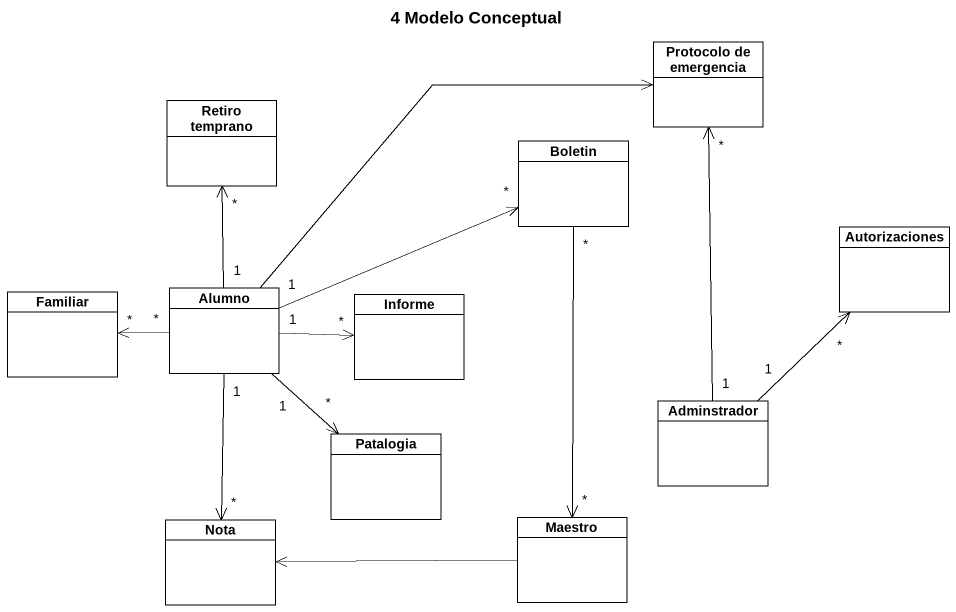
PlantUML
@startuml
title 4 Modelo Conceptual
hide circle
hide empty members
class "Protocolo de emergencia" as Protocolo_de_emergencia
class "Retiro temprano" as Retiro_temprano
class Boletin
class Autorizaciones
class Familiar
class Alumno
class Informe
class Patalogia
class Adminstrador
class Nota
class Maestro
Boletin "*" --> "*" Maestro
Alumno -right-> Protocolo_de_emergencia
Alumno "1" -up-> "*" Retiro_temprano
Alumno "1" -right-> "*" Boletin
Alumno "*" -left-> "*" Familiar
Alumno "1" -right-> "*" Informe
Alumno "1" --> "*" Patalogia
Alumno "1" --> "*" Nota
Adminstrador "1" -up-> "*" Protocolo_de_emergencia
Adminstrador "1" -up-> "*" Autorizaciones
Maestro -left-> Nota
@enduml
